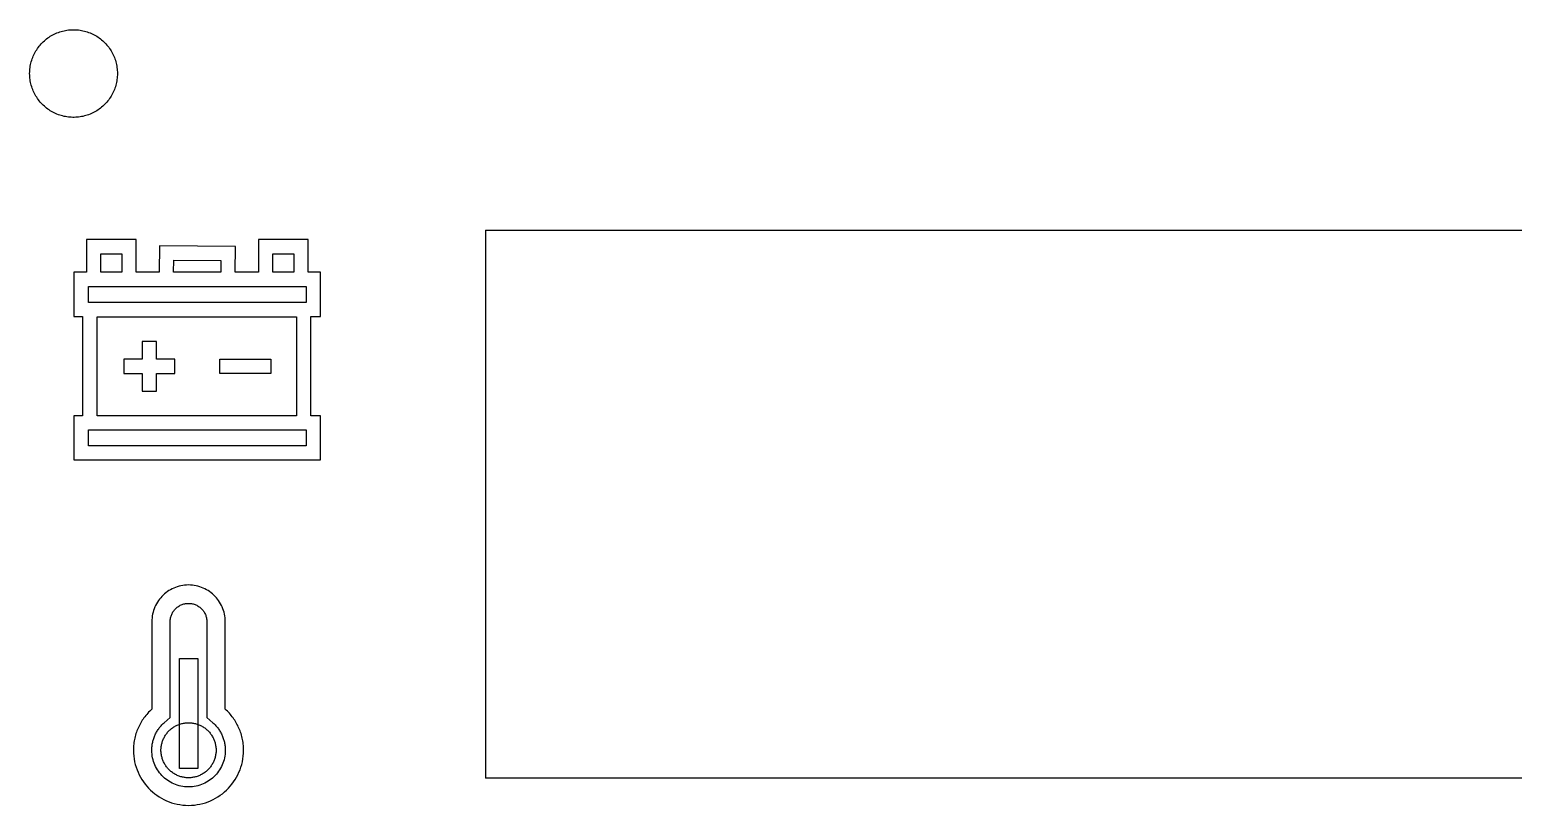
# Model space of a CAD drawing. Extents: x 0 to 453, y 0 to 124.
# Drawn here: x 332.4 to 386.5, y 58.8 to 87.1 of the extents above; entities that cross this region are included whole.
import ezdxf

# ---------------------------------------------------------------- set-up
doc = ezdxf.new("R2010")
doc.units = 0
doc.layers.get('0').update_dxf_attribs({"linetype": 'CONTINUOUS'})

msp = doc.modelspace()

# ---------------------------------------------------------------- linework, layer by layer
at = {"color": 1}
for points in [[(333.191, 86.911), (333.239, 86.938), (333.288, 86.963), (333.337, 86.986), (333.387, 87.007), (333.438, 87.027), (333.489, 87.045), (333.541, 87.061), (333.593, 87.075), (333.645, 87.088), (333.698, 87.098), (333.75, 87.107), (333.803, 87.114), (333.857, 87.12), (333.91, 87.123), (333.963, 87.125), (334.017, 87.125), (334.07, 87.123), (334.124, 87.12), (334.177, 87.114), (334.23, 87.107), (334.283, 87.098), (334.335, 87.088), (334.388, 87.075), (334.44, 87.061), (334.491, 87.045), (334.542, 87.027), (334.593, 87.007), (334.643, 86.986), (334.692, 86.963), (334.741, 86.938), (334.79, 86.911)], [(332.391, 85.527), (332.392, 85.582), (332.395, 85.637), (332.4, 85.691), (332.406, 85.745), (332.415, 85.799), (332.425, 85.852), (332.437, 85.905), (332.45, 85.957), (332.466, 86.008), (332.483, 86.059), (332.501, 86.109), (332.522, 86.159), (332.544, 86.208), (332.567, 86.256), (332.592, 86.303), (332.619, 86.349), (332.647, 86.394), (332.677, 86.439), (332.708, 86.482), (332.741, 86.525), (332.775, 86.566), (332.811, 86.606), (332.848, 86.645), (332.886, 86.683), (332.926, 86.72), (332.967, 86.755), (333.009, 86.789), (333.053, 86.822), (333.097, 86.853), (333.143, 86.883), (333.191, 86.911)], [(334.79, 86.911), (334.837, 86.883), (334.883, 86.853), (334.928, 86.822), (334.971, 86.789), (335.014, 86.755), (335.055, 86.72), (335.094, 86.683), (335.133, 86.645), (335.17, 86.606), (335.205, 86.566), (335.239, 86.525), (335.272, 86.482), (335.303, 86.439), (335.333, 86.394), (335.361, 86.349), (335.388, 86.303), (335.413, 86.256), (335.437, 86.208), (335.459, 86.159), (335.479, 86.109), (335.498, 86.059), (335.515, 86.008), (335.53, 85.957), (335.544, 85.905), (335.556, 85.852), (335.566, 85.799), (335.574, 85.745), (335.58, 85.691), (335.585, 85.637), (335.588, 85.582), (335.589, 85.527)], [(333.191, 84.142), (333.143, 84.17), (333.097, 84.2), (333.053, 84.231), (333.009, 84.264), (332.967, 84.298), (332.926, 84.334), (332.886, 84.37), (332.848, 84.408), (332.811, 84.447), (332.775, 84.487), (332.741, 84.529), (332.708, 84.571), (332.677, 84.614), (332.647, 84.659), (332.619, 84.704), (332.592, 84.75), (332.567, 84.798), (332.544, 84.845), (332.522, 84.894), (332.501, 84.944), (332.483, 84.994), (332.466, 85.045), (332.45, 85.096), (332.437, 85.149), (332.425, 85.201), (332.415, 85.254), (332.406, 85.308), (332.4, 85.362), (332.395, 85.417), (332.392, 85.471), (332.391, 85.527)], [(335.589, 85.527), (335.588, 85.471), (335.585, 85.417), (335.58, 85.362), (335.574, 85.308), (335.566, 85.254), (335.556, 85.201), (335.544, 85.149), (335.53, 85.096), (335.515, 85.045), (335.498, 84.994), (335.479, 84.944), (335.459, 84.894), (335.437, 84.845), (335.413, 84.798), (335.388, 84.75), (335.361, 84.704), (335.333, 84.659), (335.303, 84.614), (335.272, 84.571), (335.239, 84.529), (335.205, 84.487), (335.17, 84.447), (335.133, 84.408), (335.094, 84.37), (335.055, 84.334), (335.014, 84.298), (334.971, 84.264), (334.928, 84.231), (334.883, 84.2), (334.837, 84.17), (334.79, 84.142)], [(334.79, 84.142), (334.741, 84.115), (334.692, 84.09), (334.643, 84.067), (334.593, 84.046), (334.542, 84.026), (334.491, 84.008), (334.44, 83.992), (334.388, 83.978), (334.335, 83.965), (334.283, 83.955), (334.23, 83.946), (334.177, 83.939), (334.124, 83.933), (334.07, 83.93), (334.017, 83.928), (333.963, 83.928), (333.91, 83.93), (333.857, 83.933), (333.803, 83.939), (333.75, 83.946), (333.698, 83.955), (333.645, 83.965), (333.593, 83.978), (333.541, 83.992), (333.489, 84.008), (333.438, 84.026), (333.387, 84.046), (333.337, 84.067), (333.288, 84.09), (333.239, 84.115), (333.191, 84.142)], [(349.019, 79.821), (349.019, 59.836)], [(349.019, 79.821), (387.49, 79.821)], [(387.49, 59.836), (349.019, 59.836)]]:
    msp.add_lwpolyline(points, dxfattribs=at)
msp.add_lwpolyline([(335.589, 85.527)], close=True, dxfattribs=at)
at = {"color": 7}
for points in [[(343, 76.667), (343, 78.278), (342.549, 78.278), (342.549, 79.469), (340.732, 79.469), (340.732, 78.278), (339.889, 78.278), (339.896, 79.22), (337.121, 79.239), (337.114, 78.278), (336.275, 78.278), (336.275, 79.469), (334.458, 79.469), (334.458, 78.278), (334.007, 78.278), (334.007, 76.667), (334.323, 76.667), (334.323, 73.047), (334.007, 73.047), (334.007, 71.436), (343, 71.436), (343, 73.047), (342.648, 73.047), (342.648, 76.667)], [(334.985, 78.955), (335.748, 78.955), (335.748, 78.278), (334.985, 78.278)], [(337.644, 78.721), (339.365, 78.709), (339.362, 78.278), (337.641, 78.278)], [(341.259, 78.955), (342.022, 78.955), (342.022, 78.278), (341.259, 78.278)], [(334.534, 77.764), (342.473, 77.764), (342.473, 77.181), (334.534, 77.181)], [(334.85, 73.047), (334.85, 76.655), (342.121, 76.655), (342.121, 73.047)], [(337.019, 75.758), (336.492, 75.758), (336.492, 75.108), (335.826, 75.108), (335.826, 74.594), (336.492, 74.594), (336.492, 73.944), (337.019, 73.944), (337.019, 74.594), (337.684, 74.594), (337.684, 75.108), (337.019, 75.108)], [(339.322, 75.108), (341.18, 75.108), (341.18, 74.594), (339.322, 74.594)], [(342.473, 71.95), (334.534, 71.95), (334.534, 72.533), (342.473, 72.533)], [(337.849, 64.2), (338.518, 64.2), (338.518, 60.183), (337.849, 60.183)], [(339.523, 62.35)], [(339.188, 60.853)], [(338.184, 59.514)]]:
    msp.add_lwpolyline(points, close=True, dxfattribs=at)
for points in [[(338.184, 66.878), (338.113, 66.876), (338.042, 66.871), (337.973, 66.862), (337.905, 66.849), (337.839, 66.833), (337.773, 66.814), (337.71, 66.792), (337.647, 66.766), (337.586, 66.738), (337.527, 66.706), (337.47, 66.672), (337.415, 66.635), (337.361, 66.596), (337.31, 66.554), (337.261, 66.509), (337.214, 66.462), (337.169, 66.413), (337.127, 66.362), (337.088, 66.308), (337.051, 66.253), (337.017, 66.196), (336.985, 66.136), (336.957, 66.076), (336.931, 66.013), (336.909, 65.949), (336.89, 65.884), (336.874, 65.817), (336.861, 65.749), (336.852, 65.68), (336.847, 65.61), (336.845, 65.539)], [(339.523, 65.539), (339.521, 65.61), (339.515, 65.68), (339.506, 65.749), (339.494, 65.817), (339.478, 65.884), (339.459, 65.949), (339.436, 66.013), (339.411, 66.076), (339.382, 66.136), (339.351, 66.196), (339.317, 66.253), (339.28, 66.308), (339.24, 66.362), (339.198, 66.413), (339.154, 66.462), (339.107, 66.509), (339.058, 66.554), (339.006, 66.596), (338.953, 66.635), (338.897, 66.672), (338.84, 66.706), (338.781, 66.738), (338.72, 66.766), (338.658, 66.792), (338.594, 66.814), (338.529, 66.833), (338.462, 66.849), (338.394, 66.862), (338.325, 66.871), (338.255, 66.876), (338.184, 66.878)], [(337.514, 65.539), (337.515, 65.575), (337.518, 65.61), (337.522, 65.644), (337.529, 65.678), (337.537, 65.712), (337.546, 65.744), (337.557, 65.776), (337.57, 65.807), (337.584, 65.838), (337.6, 65.867), (337.617, 65.896), (337.636, 65.924), (337.655, 65.95), (337.677, 65.976), (337.699, 66.001), (337.722, 66.024), (337.747, 66.046), (337.772, 66.067), (337.799, 66.087), (337.827, 66.106), (337.855, 66.123), (337.885, 66.138), (337.915, 66.153), (337.947, 66.165), (337.979, 66.177), (338.011, 66.186), (338.045, 66.194), (338.079, 66.2), (338.113, 66.205), (338.148, 66.208), (338.184, 66.209)], [(338.184, 66.209), (338.219, 66.208), (338.254, 66.205), (338.289, 66.2), (338.323, 66.194), (338.356, 66.186), (338.389, 66.177), (338.421, 66.165), (338.452, 66.153), (338.482, 66.138), (338.512, 66.123), (338.541, 66.106), (338.568, 66.087), (338.595, 66.067), (338.621, 66.046), (338.645, 66.024), (338.669, 66.001), (338.691, 65.976), (338.712, 65.95), (338.732, 65.924), (338.75, 65.896), (338.767, 65.867), (338.783, 65.838), (338.797, 65.807), (338.81, 65.776), (338.821, 65.744), (338.831, 65.712), (338.839, 65.678), (338.845, 65.644), (338.85, 65.61), (338.852, 65.575), (338.853, 65.539)], [(336.845, 65.539), (336.845, 62.35)], [(337.291, 61.851), (337.514, 62.051), (337.514, 65.539)], [(338.853, 65.539), (338.853, 62.051), (339.076, 61.851)], [(339.523, 62.35), (339.523, 65.539)], [(336.845, 62.35), (336.806, 62.314), (336.767, 62.277), (336.73, 62.238), (336.694, 62.199), (336.658, 62.159), (336.624, 62.118), (336.591, 62.076), (336.559, 62.034), (336.528, 61.99), (336.498, 61.945), (336.47, 61.9), (336.442, 61.854), (336.416, 61.807), (336.391, 61.759), (336.367, 61.711), (336.345, 61.662), (336.324, 61.612), (336.304, 61.561), (336.285, 61.51), (336.268, 61.458), (336.252, 61.406), (336.238, 61.353), (336.225, 61.299), (336.214, 61.245), (336.204, 61.191), (336.195, 61.135), (336.188, 61.08), (336.182, 61.024), (336.179, 60.967), (336.176, 60.91), (336.175, 60.853)], [(340.192, 60.853), (340.191, 60.91), (340.189, 60.967), (340.185, 61.024), (340.179, 61.08), (340.172, 61.135), (340.164, 61.191), (340.154, 61.245), (340.142, 61.299), (340.129, 61.353), (340.115, 61.406), (340.099, 61.458), (340.082, 61.51), (340.064, 61.561), (340.044, 61.612), (340.023, 61.662), (340, 61.711), (339.976, 61.759), (339.951, 61.807), (339.925, 61.854), (339.898, 61.9), (339.869, 61.945), (339.839, 61.99), (339.809, 62.034), (339.776, 62.076), (339.743, 62.118), (339.709, 62.159), (339.674, 62.199), (339.638, 62.238), (339.6, 62.277), (339.562, 62.314), (339.523, 62.35)], [(336.845, 60.853), (336.845, 60.89), (336.847, 60.927), (336.849, 60.964), (336.853, 61.001), (336.857, 61.037), (336.863, 61.074), (336.869, 61.11), (336.877, 61.145), (336.885, 61.181), (336.894, 61.216), (336.905, 61.25), (336.916, 61.285), (336.928, 61.319), (336.941, 61.352), (336.955, 61.386), (336.97, 61.418), (336.985, 61.451), (337.002, 61.483), (337.019, 61.514), (337.037, 61.545), (337.056, 61.576), (337.076, 61.606), (337.097, 61.635), (337.118, 61.664), (337.141, 61.693), (337.164, 61.721), (337.188, 61.748), (337.213, 61.775), (337.238, 61.801), (337.264, 61.826), (337.291, 61.851)], [(337.18, 60.853), (337.18, 60.887), (337.182, 60.922), (337.185, 60.956), (337.189, 60.99), (337.194, 61.024), (337.201, 61.057), (337.208, 61.09), (337.217, 61.123), (337.226, 61.155), (337.237, 61.187), (337.249, 61.219), (337.261, 61.25), (337.275, 61.281), (337.29, 61.311), (337.306, 61.34), (337.323, 61.369), (337.34, 61.398), (337.359, 61.426), (337.379, 61.453), (337.399, 61.48), (337.421, 61.506), (337.443, 61.531), (337.466, 61.555), (337.49, 61.579), (337.515, 61.602), (337.541, 61.624), (337.567, 61.646), (337.595, 61.666), (337.623, 61.686), (337.652, 61.705), (337.682, 61.722)], [(337.682, 61.722), (337.712, 61.739), (337.743, 61.755), (337.774, 61.77), (337.805, 61.783), (337.837, 61.795), (337.869, 61.806), (337.901, 61.817), (337.934, 61.826), (337.967, 61.833), (338, 61.84), (338.033, 61.846), (338.066, 61.85), (338.1, 61.854), (338.133, 61.856), (338.167, 61.857), (338.201, 61.857), (338.234, 61.856), (338.268, 61.854), (338.301, 61.85), (338.334, 61.846), (338.367, 61.84), (338.401, 61.833), (338.433, 61.826), (338.466, 61.817), (338.498, 61.806), (338.53, 61.795), (338.562, 61.783), (338.594, 61.77), (338.625, 61.755), (338.656, 61.739), (338.686, 61.722)], [(338.686, 61.722), (338.716, 61.705), (338.744, 61.686), (338.773, 61.666), (338.8, 61.646), (338.827, 61.624), (338.852, 61.602), (338.877, 61.579), (338.901, 61.555), (338.925, 61.531), (338.947, 61.506), (338.968, 61.48), (338.989, 61.453), (339.008, 61.426), (339.027, 61.398), (339.045, 61.369), (339.062, 61.34), (339.077, 61.311), (339.092, 61.281), (339.106, 61.25), (339.119, 61.219), (339.131, 61.187), (339.141, 61.155), (339.151, 61.123), (339.159, 61.09), (339.167, 61.057), (339.173, 61.024), (339.179, 60.99), (339.183, 60.956), (339.186, 60.922), (339.187, 60.887), (339.188, 60.853)], [(339.076, 61.851), (339.103, 61.826), (339.129, 61.801), (339.155, 61.775), (339.18, 61.748), (339.204, 61.721), (339.227, 61.693), (339.249, 61.664), (339.271, 61.635), (339.291, 61.606), (339.311, 61.576), (339.33, 61.545), (339.348, 61.514), (339.366, 61.483), (339.382, 61.451), (339.398, 61.418), (339.413, 61.386), (339.427, 61.352), (339.44, 61.319), (339.452, 61.285), (339.463, 61.25), (339.473, 61.216), (339.482, 61.181), (339.491, 61.145), (339.498, 61.11), (339.505, 61.074), (339.51, 61.037), (339.515, 61.001), (339.518, 60.964), (339.521, 60.927), (339.522, 60.89), (339.523, 60.853)], [(336.175, 60.853), (336.178, 60.746), (336.186, 60.641), (336.2, 60.537), (336.219, 60.435), (336.243, 60.335), (336.271, 60.237), (336.305, 60.141), (336.343, 60.048), (336.386, 59.957), (336.433, 59.868), (336.484, 59.782), (336.54, 59.699), (336.599, 59.619), (336.662, 59.542), (336.729, 59.468), (336.799, 59.398), (336.873, 59.331), (336.95, 59.268), (337.03, 59.209), (337.113, 59.153), (337.199, 59.102), (337.288, 59.055), (337.379, 59.012), (337.472, 58.974), (337.568, 58.94), (337.666, 58.912), (337.766, 58.888), (337.868, 58.869), (337.972, 58.855), (338.077, 58.847), (338.184, 58.844)], [(338.184, 59.514), (338.113, 59.516), (338.042, 59.521), (337.973, 59.53), (337.905, 59.543), (337.839, 59.559), (337.773, 59.578), (337.71, 59.6), (337.647, 59.626), (337.586, 59.654), (337.527, 59.686), (337.47, 59.72), (337.415, 59.757), (337.361, 59.796), (337.31, 59.838), (337.261, 59.883), (337.214, 59.93), (337.169, 59.979), (337.127, 60.03), (337.088, 60.084), (337.051, 60.139), (337.017, 60.196), (336.985, 60.255), (336.957, 60.316), (336.931, 60.379), (336.909, 60.443), (336.89, 60.508), (336.874, 60.575), (336.861, 60.642), (336.852, 60.712), (336.847, 60.782), (336.845, 60.853)], [(337.682, 59.983), (337.652, 60.001), (337.623, 60.02), (337.595, 60.039), (337.567, 60.06), (337.541, 60.081), (337.515, 60.104), (337.49, 60.127), (337.466, 60.15), (337.443, 60.175), (337.421, 60.2), (337.399, 60.226), (337.379, 60.253), (337.359, 60.28), (337.34, 60.308), (337.323, 60.336), (337.306, 60.365), (337.29, 60.395), (337.275, 60.425), (337.261, 60.456), (337.249, 60.487), (337.237, 60.518), (337.226, 60.55), (337.217, 60.583), (337.208, 60.615), (337.201, 60.648), (337.194, 60.682), (337.189, 60.716), (337.185, 60.75), (337.182, 60.784), (337.18, 60.818), (337.18, 60.853)], [(338.184, 58.844), (338.29, 58.847), (338.396, 58.855), (338.499, 58.869), (338.601, 58.888), (338.701, 58.912), (338.799, 58.94), (338.895, 58.974), (338.989, 59.012), (339.08, 59.055), (339.168, 59.102), (339.254, 59.153), (339.337, 59.209), (339.418, 59.268), (339.495, 59.331), (339.568, 59.398), (339.639, 59.468), (339.705, 59.542), (339.769, 59.619), (339.828, 59.699), (339.883, 59.782), (339.935, 59.868), (339.982, 59.957), (340.024, 60.048), (340.063, 60.141), (340.096, 60.237), (340.125, 60.335), (340.149, 60.435), (340.167, 60.537), (340.181, 60.641), (340.189, 60.746), (340.192, 60.853)], [(339.523, 60.853), (339.521, 60.782), (339.515, 60.712), (339.506, 60.642), (339.494, 60.575), (339.478, 60.508), (339.459, 60.443), (339.436, 60.379), (339.411, 60.316), (339.382, 60.255), (339.351, 60.196), (339.317, 60.139), (339.28, 60.084), (339.24, 60.03), (339.198, 59.979), (339.154, 59.93), (339.107, 59.883), (339.058, 59.838), (339.006, 59.796), (338.953, 59.757), (338.897, 59.72), (338.84, 59.686), (338.781, 59.654), (338.72, 59.626), (338.658, 59.6), (338.594, 59.578), (338.529, 59.559), (338.462, 59.543), (338.394, 59.53), (338.325, 59.521), (338.255, 59.516), (338.184, 59.514)], [(339.188, 60.853), (339.187, 60.818), (339.186, 60.784), (339.183, 60.75), (339.179, 60.716), (339.173, 60.682), (339.167, 60.648), (339.159, 60.615), (339.151, 60.583), (339.141, 60.55), (339.131, 60.518), (339.119, 60.487), (339.106, 60.456), (339.092, 60.425), (339.077, 60.395), (339.062, 60.365), (339.045, 60.336), (339.027, 60.308), (339.008, 60.28), (338.989, 60.253), (338.968, 60.226), (338.947, 60.2), (338.925, 60.175), (338.901, 60.15), (338.877, 60.127), (338.852, 60.104), (338.827, 60.081), (338.8, 60.06), (338.773, 60.039), (338.744, 60.02), (338.716, 60.001), (338.686, 59.983)], [(338.686, 59.983), (338.656, 59.966), (338.625, 59.951), (338.594, 59.936), (338.562, 59.923), (338.53, 59.91), (338.498, 59.899), (338.466, 59.889), (338.433, 59.88), (338.401, 59.872), (338.367, 59.866), (338.334, 59.86), (338.301, 59.855), (338.268, 59.852), (338.234, 59.85), (338.201, 59.849), (338.167, 59.849), (338.133, 59.85), (338.1, 59.852), (338.066, 59.855), (338.033, 59.86), (338, 59.866), (337.967, 59.872), (337.934, 59.88), (337.901, 59.889), (337.869, 59.899), (337.837, 59.91), (337.805, 59.923), (337.774, 59.936), (337.743, 59.951), (337.712, 59.966), (337.682, 59.983)]]:
    msp.add_lwpolyline(points, dxfattribs=at)

doc.saveas('drawing.dxf')
